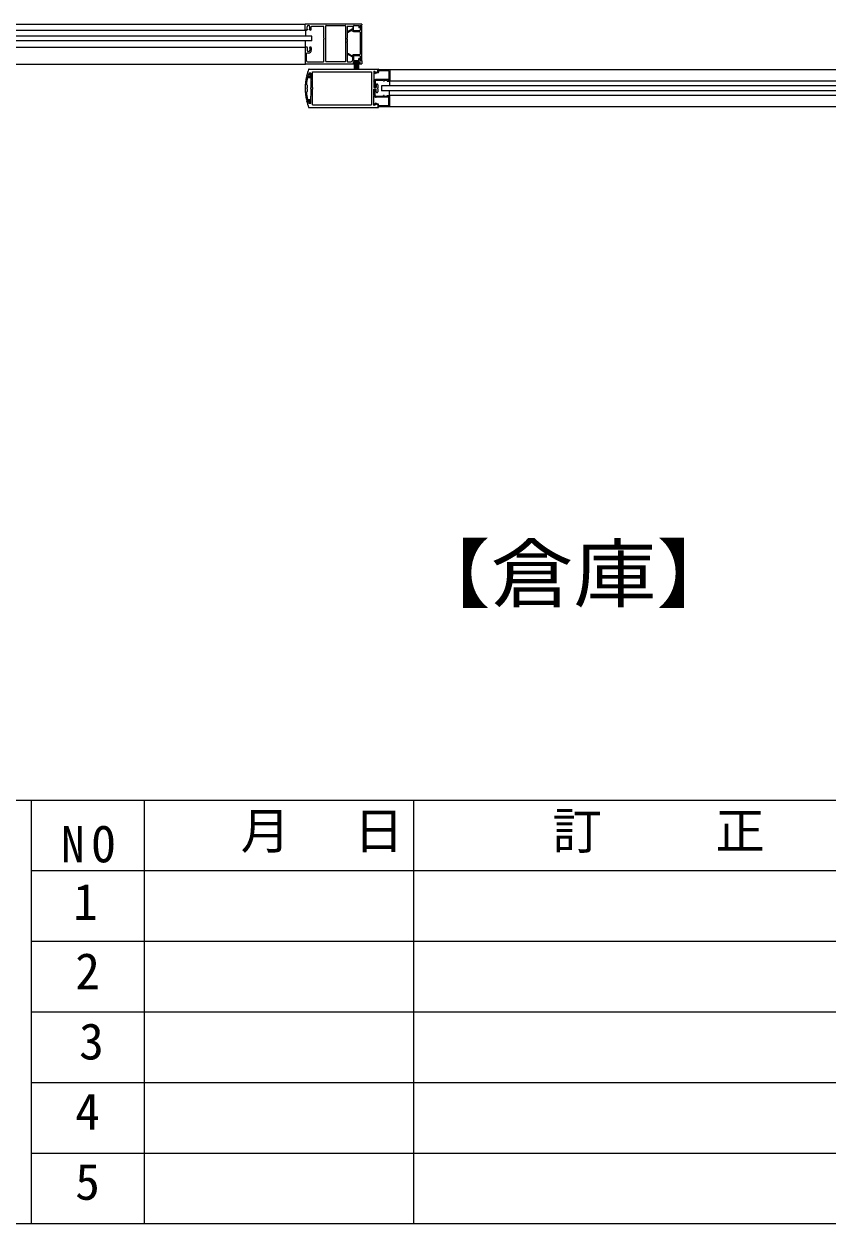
# Model space of a CAD drawing. Units: millimetres at full size, sheet at 1:2, with parts at other scales. Extents: x -822 to 1661, y -568 to -21.
# Drawn here: x -659.1 to -573.8, y -567.8 to -440.4 of the extents above; entities that cross this region are included whole.
import ezdxf
from ezdxf.enums import TextEntityAlignment as Align

# ---------------------------------------------------------------- set-up
doc = ezdxf.new("R2010")
doc.units = ezdxf.units.MM
doc.header["$LTSCALE"] = 2
for name, color, linetype, lineweight in [('0-4_kabe', 7, 'Continuous', 9), ('1-0_free', 7, 'Continuous', 15), ('F-E', 5, 'Continuous', 9)]:
    doc.layers.add(name, color=color, linetype=linetype, lineweight=lineweight)
doc.styles.add('ＭＳ ゴシック', font='')
doc.styles.get('ＭＳ ゴシック').set_extended_font_data('MS Gothic')

msp = doc.modelspace()

# ---------------------------------------------------------------- linework, layer by layer
at = {"layer": '1-0_free', "color": 4, "lineweight": 5}
for p, q in [((-629.239, -440.456), (-719.539, -440.456)), ((-719.569, -441.056), (-629.209, -441.056)), ((-629.209, -441.056), (-629.209, -441.706)), ((-719.569, -442.856), (-629.209, -442.856)), ((-719.569, -444.656), (-629.209, -444.656)), ((-530.939, -445.286), (-620.239, -445.286)), ((-620.269, -446.486), (-620.269, -446.986)), ((-530.939, -446.486), (-620.239, -446.486)), ((-620.269, -447.986), (-620.269, -447.486)), ((-530.939, -447.986), (-620.239, -447.986)), ((-530.939, -449.186), (-620.239, -449.186))]:
    msp.add_line(p, q, dxfattribs=at)
at = {"layer": '1-0_free'}
for p, q in [((-629.239, -440.976), (-629.239, -440.436)), ((-629.209, -440.406), (-623.269, -440.406)), ((-627.289, -440.656), (-628.539, -440.656)), ((-627.039, -444.356), (-627.039, -440.606)), ((-626.989, -440.556), (-624.989, -440.556)), ((-624.939, -440.606), (-624.939, -444.356)), ((-624.239, -440.656), (-624.739, -440.656)), ((-624.039, -440.556), (-623.539, -440.556)), ((-623.539, -440.556), (-623.539, -440.756)), ((-623.439, -440.556), (-623.269, -440.556)), ((-623.439, -440.756), (-623.439, -440.556)), ((-623.409, -440.646), (-623.409, -441.056)), ((-623.269, -440.616), (-623.379, -440.616)), ((-623.239, -440.436), (-623.239, -440.526)), ((-623.239, -444.216), (-623.239, -440.646)), ((-629.079, -441.056), (-629.159, -441.056)), ((-629.019, -440.956), (-629.019, -440.716)), ((-628.999, -440.956), (-629.019, -440.956)), ((-628.999, -440.956), (-628.999, -440.976)), ((-628.739, -440.956), (-628.739, -440.716)), ((-628.679, -441.056), (-628.669, -441.056)), ((-628.589, -440.976), (-628.589, -440.706)), ((-627.239, -441.91), (-627.239, -440.706)), ((-624.789, -440.706), (-624.789, -441.91)), ((-624.254, -440.96), (-624.679, -441.205)), ((-624.313, -441.086), (-624.639, -441.275)), ((-624.313, -441.086), (-624.106, -441.206)), ((-624.189, -440.706), (-624.189, -441.021)), ((-624.106, -441.206), (-623.459, -441.206)), ((-624.079, -441.106), (-623.459, -441.106)), ((-623.409, -441.256), (-623.409, -443.606)), ((-629.239, -442.936), (-629.239, -444.626)), ((-629.209, -442.856), (-629.209, -442.206)), ((-629.079, -442.856), (-629.159, -442.856)), ((-628.999, -442.956), (-629.019, -442.956)), ((-629.019, -442.956), (-629.019, -443.196)), ((-628.999, -442.956), (-628.999, -442.936)), ((-628.739, -442.956), (-628.739, -443.196)), ((-628.679, -442.856), (-628.669, -442.856)), ((-628.589, -442.936), (-628.589, -443.196)), ((-627.239, -444.356), (-627.239, -442.002)), ((-624.789, -442.002), (-624.789, -442.29)), ((-624.789, -442.382), (-624.789, -444.356)), ((-629.089, -444.306), (-629.089, -443.536)), ((-628.879, -443.486), (-629.039, -443.486)), ((-628.989, -444.406), (-627.289, -444.406)), ((-624.989, -444.406), (-626.989, -444.406)), ((-624.254, -443.902), (-624.679, -443.657)), ((-624.313, -443.776), (-624.639, -443.587)), ((-624.313, -443.776), (-624.106, -443.656)), ((-624.209, -443.831), (-624.079, -443.756)), ((-624.209, -443.876), (-624.209, -443.831)), ((-624.189, -443.821), (-624.089, -443.821)), ((-624.189, -444.286), (-624.189, -443.821)), ((-624.106, -443.656), (-623.459, -443.656)), ((-624.089, -443.821), (-624.089, -444.236)), ((-623.439, -444.456), (-624.089, -444.456)), ((-624.079, -443.756), (-623.459, -443.756)), ((-624.039, -444.286), (-623.539, -444.286)), ((-623.539, -444.286), (-623.539, -444.086)), ((-623.439, -444.086), (-623.439, -444.286)), ((-623.439, -444.286), (-623.269, -444.286)), ((-623.409, -443.806), (-623.409, -444.216)), ((-623.379, -444.246), (-623.269, -444.246)), ((-623.239, -444.316), (-623.239, -444.626)), ((-624.044, -444.656), (-629.209, -444.656)), ((-628.639, -445.636), (-628.854, -445.636)), ((-628.823, -445.186), (-621.479, -445.186)), ((-628.789, -445.673), (-628.689, -445.673)), ((-628.789, -445.773), (-628.739, -445.773)), ((-628.739, -445.773), (-628.739, -445.968)), ((-628.639, -445.636), (-628.639, -446.39)), ((-628.439, -447.16), (-628.439, -445.486)), ((-628.439, -445.486), (-622.189, -445.486)), ((-624.089, -444.556), (-624.044, -444.556)), ((-623.484, -444.556), (-624.044, -444.556)), ((-623.994, -445.156), (-623.994, -444.556)), ((-623.914, -444.556), (-623.914, -445.156)), ((-623.814, -444.556), (-623.814, -445.156)), ((-623.714, -444.556), (-623.714, -445.156)), ((-623.614, -444.556), (-623.614, -445.156)), ((-623.534, -445.156), (-623.534, -444.556)), ((-623.484, -444.556), (-623.439, -444.556)), ((-623.269, -444.656), (-623.484, -444.656)), ((-622.189, -445.486), (-622.189, -448.986)), ((-621.939, -445.424), (-621.939, -446.39)), ((-621.864, -445.583), (-621.754, -445.647)), ((-621.814, -445.496), (-621.739, -445.54)), ((-621.476, -445.573), (-621.754, -445.647)), ((-621.479, -445.266), (-621.539, -445.266)), ((-621.539, -445.486), (-621.539, -445.266)), ((-620.239, -445.286), (-621.539, -445.286)), ((-620.339, -445.386), (-621.439, -445.386)), ((-621.439, -445.386), (-621.439, -445.524)), ((-620.339, -445.386), (-620.339, -446.386)), ((-620.239, -445.286), (-620.239, -446.486)), ((-629.104, -446.824), (-629.039, -446.888)), ((-629.072, -445.968), (-628.739, -445.968)), ((-629.051, -445.936), (-628.935, -445.936)), ((-629.039, -446.888), (-629.039, -447.193)), ((-628.995, -446.068), (-628.689, -446.068)), ((-628.639, -446.482), (-628.639, -447.19)), ((-621.939, -446.482), (-621.939, -447.136)), ((-621.889, -446.486), (-621.889, -446.966)), ((-621.789, -446.486), (-621.789, -446.966)), ((-620.439, -446.286), (-621.689, -446.286)), ((-620.939, -446.386), (-621.689, -446.386)), ((-621.689, -446.861), (-621.689, -447.136)), ((-621.539, -446.861), (-621.539, -447.19)), ((-620.939, -446.386), (-620.939, -446.486)), ((-620.839, -446.486), (-620.939, -446.486)), ((-620.839, -446.386), (-620.839, -446.486)), ((-620.539, -446.386), (-620.839, -446.386)), ((-620.539, -446.386), (-620.539, -446.486)), ((-620.539, -446.486), (-620.239, -446.486)), ((-620.439, -446.286), (-620.439, -446.386)), ((-620.339, -446.386), (-620.439, -446.386)), ((-629.104, -447.653), (-629.039, -447.588)), ((-629.039, -447.284), (-629.039, -447.588)), ((-628.639, -447.282), (-628.639, -447.99)), ((-628.639, -448.836), (-628.639, -448.082)), ((-628.439, -448.986), (-628.439, -447.312)), ((-621.689, -447.136), (-621.939, -447.136)), ((-621.939, -447.99), (-621.939, -447.336)), ((-621.689, -447.336), (-621.939, -447.336)), ((-621.939, -449.048), (-621.939, -448.082)), ((-621.889, -447.986), (-621.889, -447.506)), ((-621.789, -447.986), (-621.789, -447.506)), ((-621.689, -447.611), (-621.689, -447.336)), ((-620.939, -448.086), (-621.689, -448.086)), ((-620.439, -448.186), (-621.689, -448.186)), ((-621.539, -447.282), (-621.539, -447.611)), ((-620.939, -448.086), (-620.939, -447.986)), ((-620.839, -447.986), (-620.939, -447.986)), ((-620.839, -448.086), (-620.839, -447.986)), ((-620.539, -448.086), (-620.839, -448.086)), ((-620.539, -448.086), (-620.539, -447.986)), ((-620.539, -447.986), (-620.239, -447.986)), ((-620.339, -448.086), (-620.439, -448.086)), ((-620.439, -448.186), (-620.439, -448.086)), ((-620.339, -449.086), (-620.339, -448.086)), ((-620.239, -449.186), (-620.239, -447.986)), ((-629.072, -448.508), (-628.739, -448.508)), ((-629.051, -448.536), (-628.935, -448.536)), ((-628.995, -448.408), (-628.689, -448.408)), ((-628.639, -448.836), (-628.854, -448.836)), ((-628.823, -449.286), (-621.479, -449.286)), ((-628.789, -448.703), (-628.739, -448.703)), ((-628.789, -448.803), (-628.689, -448.803)), ((-628.739, -448.703), (-628.739, -448.508)), ((-628.439, -448.986), (-622.189, -448.986)), ((-621.739, -448.932), (-621.939, -449.048)), ((-621.864, -448.889), (-621.754, -448.825)), ((-621.814, -448.976), (-621.739, -448.932)), ((-621.476, -448.899), (-621.754, -448.825)), ((-621.539, -448.986), (-621.739, -448.932)), ((-621.539, -448.986), (-621.539, -449.206)), ((-620.239, -449.186), (-621.539, -449.186)), ((-621.479, -449.206), (-621.539, -449.206)), ((-621.439, -449.086), (-621.439, -448.948)), ((-620.339, -449.086), (-621.439, -449.086))]:
    msp.add_line(p, q, dxfattribs=at)
at = {"layer": '1-0_free', "color": 1, "lineweight": 9}
for p, q in [((-628.539, -441.706), (-720.239, -441.706)), ((-628.539, -442.206), (-628.539, -441.706)), ((-628.539, -442.206), (-720.239, -442.206)), ((-621.139, -446.986), (-621.139, -447.486)), ((-530.039, -446.986), (-621.139, -446.986)), ((-530.039, -447.486), (-621.139, -447.486))]:
    msp.add_line(p, q, dxfattribs=at)
at = {"layer": '1-0_free'}
for points in [[(-624.189, -441.021), (-624.089, -441.021), (-624.089, -440.606)], [(-628.759, -440.976), (-628.759, -440.956), (-628.739, -440.956)], [(-624.209, -440.986), (-624.209, -441.031), (-624.079, -441.106)], [(-628.759, -442.936), (-628.759, -442.956), (-628.739, -442.956)], [(-624.739, -444.406), (-624.389, -444.406), (-624.189, -444.286)], [(-621.539, -445.486), (-621.739, -445.54), (-621.939, -445.424)]]:
    msp.add_lwpolyline(points, dxfattribs=at)
for centre, radius, start, end in [((-629.209, -440.436), 0.03, 90, 180), ((-628.879, -440.716), 0.14, 0, 180), ((-628.539, -440.706), 0.05, 90, 180), ((-627.289, -440.706), 0.05, 0, 90), ((-626.989, -440.606), 0.05, 90, 180), ((-624.989, -440.606), 0.05, 0, 90), ((-624.739, -440.706), 0.05, 90, 180), ((-624.239, -440.706), 0.05, 0, 90), ((-624.039, -440.606), 0.05, 90, 180), ((-623.379, -440.646), 0.03, 90, 180), ((-623.269, -440.436), 0.03, 0, 90), ((-623.269, -440.526), 0.03, 270, 0), ((-623.269, -440.646), 0.03, 0, 90), ((-629.159, -440.976), 0.08, 180, 270), ((-629.079, -440.976), 0.08, 270, 0), ((-628.679, -440.976), 0.08, 180, 270), ((-628.669, -440.976), 0.08, 270, 0), ((-627.259, -441.956), 0.05, 293.58, 66.42), ((-624.769, -441.956), 0.05, 113.58, 246.42), ((-624.659, -441.24), 0.04, 120, 300), ((-624.239, -440.986), 0.03, 0, 120), ((-623.489, -440.756), 0.05, 180, 270), ((-623.489, -440.756), 0.05, 270, 0), ((-623.459, -441.056), 0.05, 270, 0), ((-623.459, -441.256), 0.05, 0, 90), ((-629.159, -442.936), 0.08, 90, 180), ((-629.079, -442.936), 0.08, 0, 90), ((-628.879, -443.196), 0.14, 180, 0), ((-628.879, -443.196), 0.29, 270, 0), ((-628.679, -442.936), 0.08, 90, 180), ((-628.669, -442.936), 0.08, 0, 90), ((-624.769, -442.336), 0.05, 113.58, 246.42), ((-629.039, -443.536), 0.05, 90, 180), ((-628.989, -444.306), 0.1, 180, 270), ((-627.289, -444.356), 0.05, 270, 0), ((-626.989, -444.356), 0.05, 180, 270), ((-624.989, -444.356), 0.05, 270, 0), ((-624.739, -444.356), 0.05, 180, 270), ((-624.659, -443.622), 0.04, 60, 240), ((-624.239, -443.876), 0.03, 240, 0), ((-624.089, -444.506), 0.05, 90, 180), ((-624.089, -444.506), 0.05, 180, 270), ((-624.039, -444.236), 0.05, 180, 270), ((-623.489, -444.086), 0.05, 90, 180), ((-623.489, -444.086), 0.05, 0, 90), ((-623.459, -443.606), 0.05, 270, 0), ((-623.459, -443.806), 0.05, 0, 90), ((-623.439, -444.506), 0.05, 0, 90), ((-623.439, -444.506), 0.05, 270, 0), ((-623.379, -444.216), 0.03, 180, 270), ((-623.269, -444.216), 0.03, 270, 0), ((-623.269, -444.316), 0.03, 0, 90), ((-629.209, -444.626), 0.03, 180, 270), ((-623.539, -447.236), 5.7, 159.27, 166.43), ((-623.539, -447.236), 5.55, 163.24, 166.45), ((-628.824, -445.236), 0.05, 90, 159.27), ((-628.789, -445.723), 0.05, 90, 270), ((-628.689, -445.723), 0.05, 0, 90), ((-624.044, -444.606), 0.05, 0, 90), ((-624.044, -444.606), 0.05, 270, 0), ((-623.484, -444.606), 0.05, 90, 180), ((-623.484, -444.606), 0.05, 180, 270), ((-623.269, -444.626), 0.03, 270, 0), ((-621.839, -445.54), 0.05, 60, 240), ((-621.479, -445.226), 0.04, 270, 90), ((-621.489, -445.524), 0.05, 285, 0), ((-623.539, -447.238), 5.7, 167.37, 192.63), ((-623.539, -447.238), 5.58, 167.9, 175.74), ((-629.072, -445.998), 0.03, 90, 167.37), ((-629.051, -445.906), 0.03, 166.43, 270), ((-628.689, -446.018), 0.05, 270, 0), ((-628.659, -446.436), 0.05, 293.58, 66.42), ((-621.919, -446.436), 0.05, 113.58, 246.42), ((-621.689, -446.486), 0.2, 90, 180), ((-621.739, -446.966), 0.15, 180, 270), ((-621.689, -446.486), 0.1, 90, 180), ((-621.739, -446.966), 0.05, 180, 270), ((-621.739, -447.066), 0.05, 270, 90), ((-621.614, -446.861), 0.075, 0, 180), ((-623.539, -447.238), 5.58, 184.26, 192.1), ((-629.019, -447.238), 0.05, 113.58, 246.42), ((-628.659, -447.236), 0.05, 293.58, 66.42), ((-628.659, -448.036), 0.05, 293.58, 66.42), ((-628.439, -447.19), 0.03, 293.58, 90), ((-628.419, -447.236), 0.02, 113.58, 246.42), ((-628.439, -447.282), 0.03, 270, 66.42), ((-621.919, -448.036), 0.05, 113.58, 246.42), ((-621.739, -447.506), 0.15, 90, 180), ((-621.689, -447.986), 0.2, 180, 270), ((-621.739, -447.506), 0.05, 90, 180), ((-621.689, -447.986), 0.1, 180, 270), ((-621.739, -447.406), 0.05, 270, 90), ((-621.614, -447.611), 0.075, 180, 0), ((-621.519, -447.236), 0.05, 113.58, 246.42), ((-629.072, -448.478), 0.03, 192.63, 270), ((-629.051, -448.566), 0.03, 90, 193.57), ((-623.539, -447.236), 5.7, 193.57, 200.73), ((-623.539, -447.236), 5.55, 193.55, 196.76), ((-628.824, -449.236), 0.05, 200.73, 270), ((-628.789, -448.753), 0.05, 90, 270), ((-628.689, -448.458), 0.05, 0, 90), ((-628.689, -448.753), 0.05, 270, 0), ((-621.839, -448.932), 0.05, 120, 300), ((-621.479, -449.246), 0.04, 270, 90), ((-621.489, -448.948), 0.05, 0, 75)]:
    msp.add_arc(centre, radius, start, end, dxfattribs=at)
at = {"layer": 'F-E'}
for p, q in [((-822.442, -522.776), (-658.32, -522.776)), ((-822.442, -522.776), (-531.342, -522.776)), ((-658.32, -522.776), (-658.32, -567.776)), ((-646.32, -522.776), (-646.32, -567.776)), ((-617.732, -522.776), (-617.732, -567.776)), ((-531.342, -530.276), (-658.32, -530.276)), ((-531.342, -537.776), (-658.32, -537.776)), ((-531.342, -545.276), (-658.32, -545.276)), ((-531.342, -552.776), (-658.32, -552.776)), ((-531.342, -560.276), (-658.32, -560.276)), ((-658.32, -567.776), (-822.442, -567.776)), ((-38.442, -567.776), (-822.442, -567.776))]:
    msp.add_line(p, q, dxfattribs=at)

# ---------------------------------------------------------------- texts
at = {"layer": '0-4_kabe', "style": 'ＭＳ ゴシック', "width": 1.1}
msp.add_text('【倉庫】', height=5.865, dxfattribs=at).set_placement((-618.363, -503.447), align=Align.BOTTOM_LEFT)
at = {"layer": 'F-E', "color": 7, "style": 'ＭＳ ゴシック'}
for s, p in [('月', (-636.081, -529.12)), ('日', (-624.049, -529.12)), ('訂', (-602.984, -529.12)), ('正', (-585.706, -529.12)), ('1', (-653.856, -536.652)), ('2', (-653.635, -544.018)), ('3', (-653.221, -551.466)), ('4', (-653.635, -558.915)), ('5', (-653.635, -566.364))]:
    msp.add_text(s, height=3.849, dxfattribs=at).set_placement(p, align=Align.BOTTOM_LEFT)
at = {"layer": 'F-E', "color": 7, "insert": (-655.133, -529.453), "char_height": 3.849, "attachment_point": 7, "style": 'ＭＳ ゴシック'}
msp.add_mtext('\\T1.31;\\W0.95;NO', dxfattribs=at)

doc.saveas('drawing.dxf')
